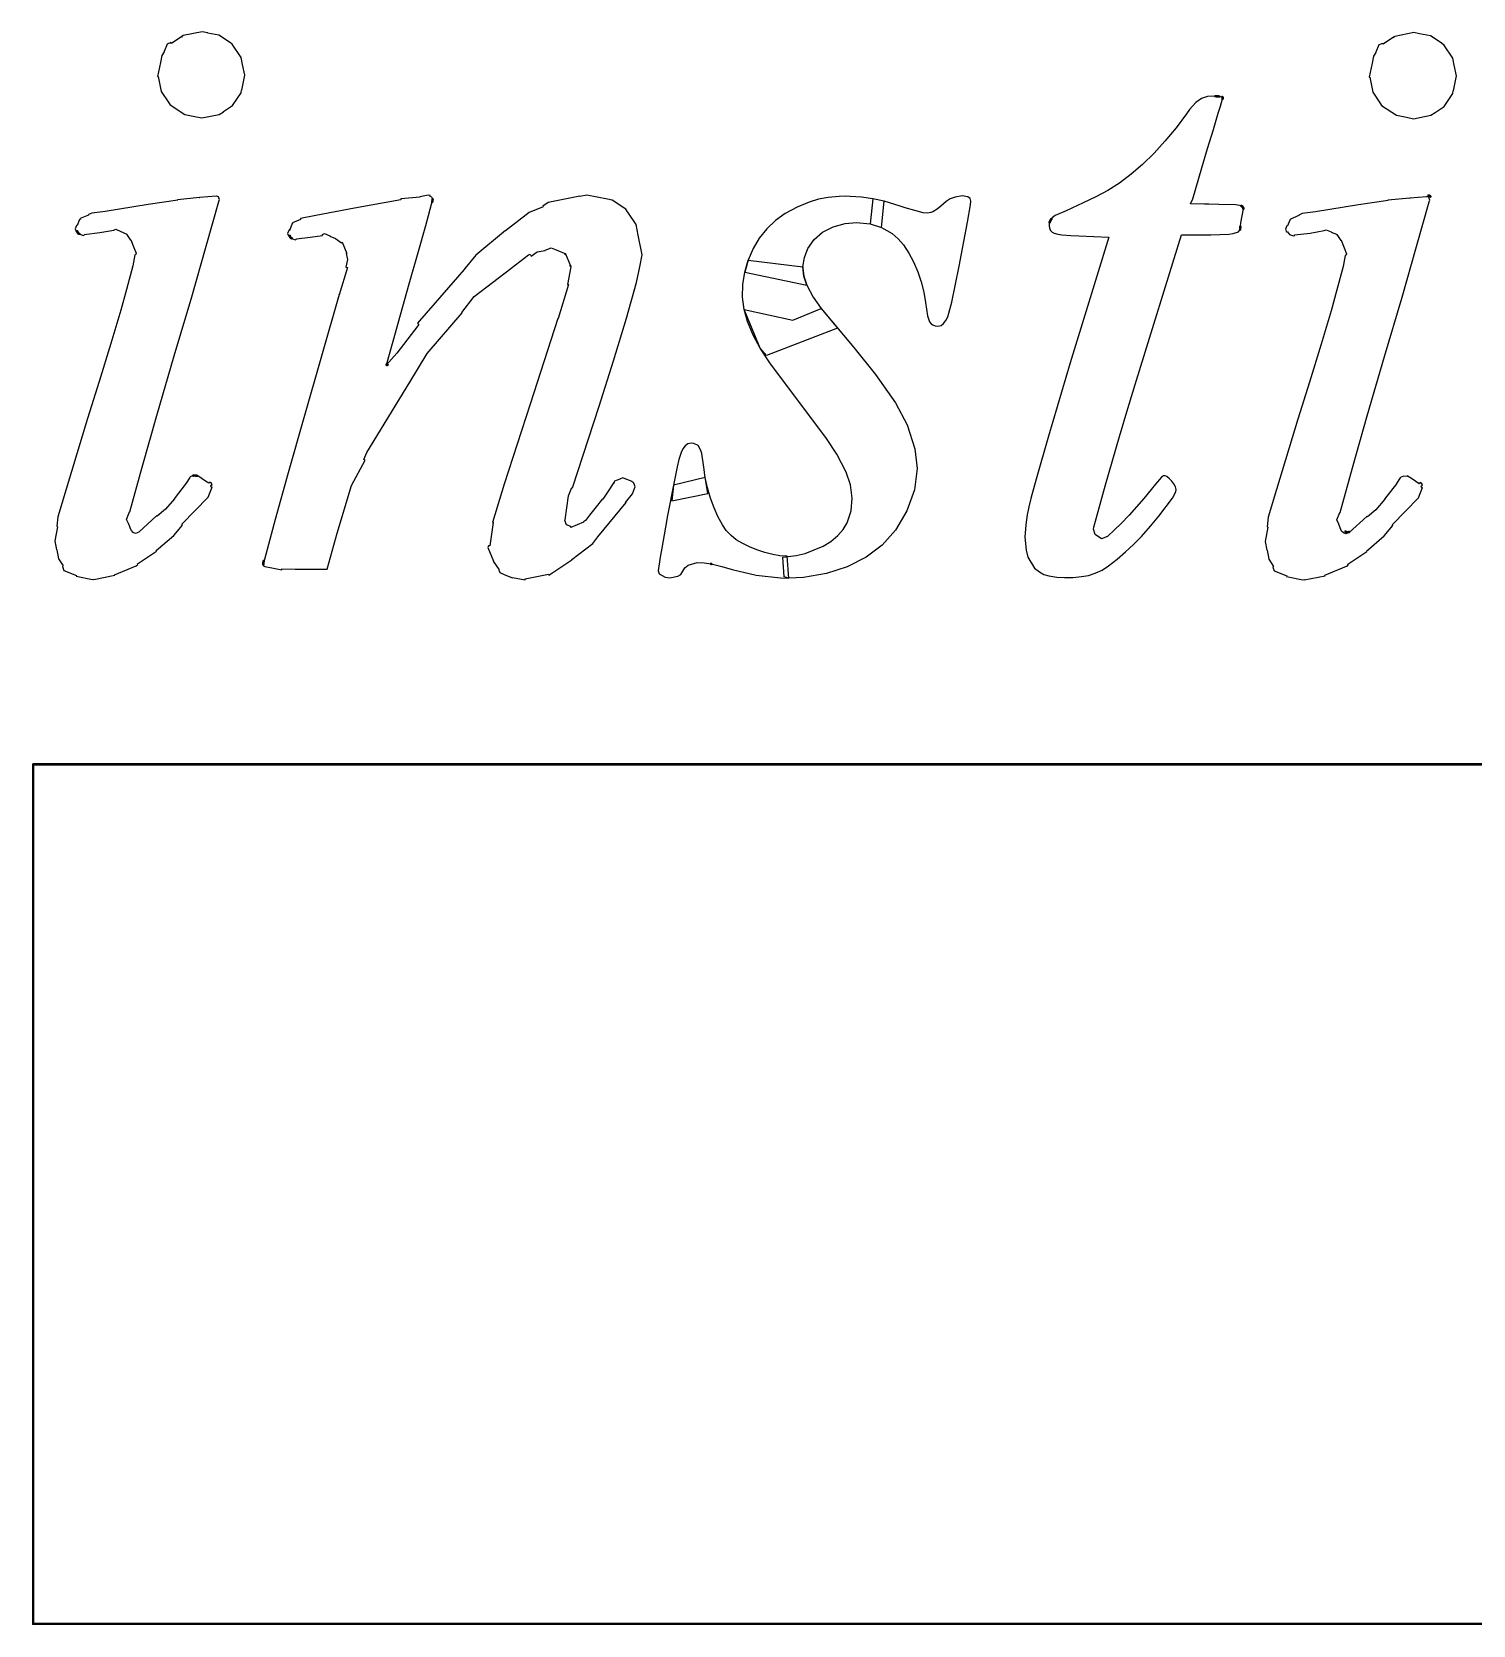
# Model space of a CAD drawing. Header units: millimetres. Extents: x -570 to 1662, y -720 to 838.
# Drawn here: x 776 to 783.13, y 788.06 to 795.95 of the extents above; entities that cross this region are included whole.
import ezdxf

# ---------------------------------------------------------------- set-up
doc = ezdxf.new("R2010")
doc.units = ezdxf.units.MM
doc.layers.add('TopOverlay', color=2, linetype='Continuous')

msp = doc.modelspace()

# ---------------------------------------------------------------- linework, layer by layer
at = {"layer": 'TopOverlay'}
for p, q in [((776.6654, 795.8876), (776.6501, 795.8507)), ((776.683, 795.8949), (776.6654, 795.8876)), ((776.686, 795.8911), (776.683, 795.8949)), ((776.7379, 795.9258), (776.686, 795.8911)), ((776.7394, 795.9225), (776.7379, 795.9258)), ((776.7438, 795.9295), (776.738, 795.9257)), ((776.738, 795.9257), (776.7394, 795.9225)), ((776.7394, 795.9225), (776.7394, 795.9225)), ((776.8377, 795.9482), (776.7438, 795.9295)), ((776.8659, 795.9426), (776.8377, 795.9482)), ((776.8659, 795.9425), (776.8659, 795.9426)), ((776.9209, 795.9315), (776.8659, 795.9425)), ((776.978, 795.8934), (776.9209, 795.9315)), ((776.9782, 795.8933), (776.978, 795.8934)), ((776.9875, 795.8871), (776.9782, 795.8933)), ((777.0318, 795.8208), (776.9875, 795.8871)), ((782.6626, 795.8841), (782.6473, 795.8471)), ((782.6802, 795.8914), (782.6626, 795.8841)), ((782.6832, 795.8875), (782.6802, 795.8914)), ((782.7351, 795.9222), (782.6832, 795.8875)), ((782.7366, 795.9189), (782.7351, 795.9222)), ((782.741, 795.926), (782.7352, 795.9221)), ((782.7352, 795.9221), (782.7366, 795.919)), ((782.7366, 795.919), (782.7366, 795.9189)), ((782.8349, 795.9446), (782.741, 795.926)), ((782.8631, 795.939), (782.8349, 795.9446)), ((782.8631, 795.9389), (782.8631, 795.939)), ((782.9181, 795.928), (782.8631, 795.9389)), ((782.9752, 795.8898), (782.9181, 795.928)), ((782.9754, 795.8897), (782.9752, 795.8898)), ((782.9847, 795.8835), (782.9754, 795.8897)), ((783.029, 795.8172), (782.9847, 795.8835)), ((776.6382, 795.8309), (776.6314, 795.7969)), ((776.651, 795.8501), (776.6382, 795.8309)), ((776.6501, 795.8507), (776.6512, 795.8499)), ((776.6512, 795.8499), (776.651, 795.8501)), ((777.0384, 795.7873), (777.0318, 795.8208)), ((782.6354, 795.8274), (782.6286, 795.7933)), ((782.6482, 795.8466), (782.6354, 795.8274)), ((782.6473, 795.8471), (782.6484, 795.8464)), ((782.6484, 795.8464), (782.6482, 795.8466)), ((783.0356, 795.7838), (783.029, 795.8172)), ((776.6314, 795.7969), (776.6175, 795.7271)), ((776.6175, 795.7271), (776.6212, 795.7271)), ((776.6212, 795.7271), (776.636, 795.6524)), ((776.6314, 795.7969), (776.6314, 795.7969)), ((776.6314, 795.7969), (776.6314, 795.7969)), ((777.034, 795.6597), (777.0489, 795.7346)), ((777.0385, 795.7871), (777.0384, 795.7873)), ((777.0489, 795.7346), (777.0385, 795.7871)), ((782.6286, 795.7933), (782.6147, 795.7235)), ((782.6147, 795.7235), (782.6184, 795.7236)), ((782.6184, 795.7236), (782.6332, 795.6489)), ((782.6286, 795.7933), (782.6286, 795.7933)), ((782.6286, 795.7933), (782.6286, 795.7933)), ((783.0312, 795.6561), (783.0461, 795.731)), ((783.0357, 795.7835), (783.0356, 795.7838)), ((783.0461, 795.731), (783.0357, 795.7835)), ((776.636, 795.6524), (776.6735, 795.5963)), ((776.9889, 795.583), (777.031, 795.6459)), ((777.031, 795.6459), (777.0337, 795.66)), ((777.0337, 795.66), (777.034, 795.6597)), ((782.6332, 795.6489), (782.6707, 795.5927)), ((783.0281, 795.6424), (783.0309, 795.6564)), ((783.0309, 795.6564), (783.0312, 795.6561)), ((776.6735, 795.5963), (776.6733, 795.5961)), ((776.6733, 795.5961), (776.6791, 795.5875)), ((776.6791, 795.5875), (776.7519, 795.5388)), ((776.9443, 795.5532), (776.9889, 795.583)), ((781.7258, 795.5643), (781.71, 795.543)), ((781.756, 795.5987), (781.7258, 795.5643)), ((781.7844, 795.6191), (781.756, 795.5987)), ((781.8146, 795.6289), (781.7844, 795.6191)), ((781.8414, 795.6302), (781.8146, 795.6289)), ((781.8722, 795.6282), (781.8414, 795.6302)), ((781.8675, 795.5452), (781.8781, 795.5809)), ((781.8896, 795.6227), (781.8722, 795.6282)), ((781.8781, 795.5809), (781.8887, 795.6165)), ((781.8887, 795.6165), (781.8896, 795.6227)), ((782.6707, 795.5927), (782.6705, 795.5925)), ((782.6705, 795.5925), (782.6763, 795.584)), ((782.6763, 795.584), (782.7491, 795.5353)), ((782.9415, 795.5496), (782.9861, 795.5794)), ((782.9861, 795.5794), (783.0281, 795.6424)), ((776.7519, 795.5388), (776.8019, 795.5289)), ((776.8019, 795.5289), (776.8019, 795.5289)), ((776.8019, 795.5289), (776.8374, 795.5218)), ((776.8374, 795.5218), (776.923, 795.5389)), ((776.923, 795.5389), (776.9442, 795.553)), ((776.9442, 795.553), (776.9443, 795.5532)), ((781.71, 795.543), (781.6584, 795.4736)), ((781.8432, 795.4645), (781.8675, 795.5452)), ((782.7491, 795.5353), (782.7991, 795.5253)), ((782.7991, 795.5253), (782.7991, 795.5253)), ((782.7991, 795.5253), (782.8346, 795.5183)), ((782.8346, 795.5183), (782.9202, 795.5353)), ((782.9202, 795.5353), (782.9414, 795.5494)), ((782.9414, 795.5494), (782.9415, 795.5496)), ((781.6035, 795.4065), (781.5504, 795.3481)), ((781.6584, 795.4736), (781.6035, 795.4065)), ((781.8144, 795.3702), (781.8432, 795.4645)), ((781.5504, 795.3481), (781.4927, 795.2918)), ((781.7856, 795.2753), (781.8144, 795.3702)), ((781.4927, 795.2918), (781.4364, 795.2435)), ((781.7409, 795.1215), (781.7856, 795.2753)), ((781.3783, 795.1998), (781.3207, 795.1627)), ((781.4364, 795.2435), (781.3783, 795.1998)), ((776.5712, 795.0938), (776.3576, 795.0595)), ((776.7181, 795.1156), (776.5712, 795.0938)), ((776.5712, 795.0938), (776.5712, 795.0938)), ((776.8254, 795.128), (776.7167, 795.1173)), ((776.7167, 795.1173), (776.7181, 795.1156)), ((776.907, 795.1347), (776.8248, 795.1282)), ((776.8248, 795.1282), (776.8265, 795.1281)), ((776.8265, 795.1281), (776.8254, 795.128)), ((776.8585, 794.8874), (776.9209, 795.1087)), ((776.909, 795.1346), (776.907, 795.1347)), ((776.9097, 795.1355), (776.9089, 795.1352)), ((776.9089, 795.1352), (776.909, 795.1346)), ((776.9185, 795.1319), (776.9097, 795.1355)), ((776.9209, 795.1261), (776.9185, 795.1319)), ((776.9211, 795.1261), (776.9209, 795.1261)), ((776.9209, 795.1087), (776.9246, 795.1177)), ((776.9246, 795.1177), (776.9211, 795.1261)), ((777.8224, 795.1164), (777.5919, 795.0751)), ((777.9171, 795.1305), (777.8219, 795.1211)), ((777.8219, 795.1211), (777.8224, 795.1164)), ((777.8224, 795.1164), (777.8224, 795.1164)), ((777.9575, 795.1395), (777.9163, 795.1313)), ((777.9163, 795.1313), (777.9171, 795.1305)), ((777.9448, 794.9899), (777.9797, 795.1198)), ((777.9662, 795.1377), (777.9575, 795.1395)), ((777.9664, 795.1334), (777.9662, 795.1377)), ((777.9757, 795.1295), (777.9664, 795.1334)), ((777.9797, 795.1198), (777.9757, 795.1295)), ((778.5504, 795.1029), (778.5242, 795.0854)), ((778.7068, 795.134), (778.5504, 795.1029)), ((778.7076, 795.1334), (778.7068, 795.134)), ((778.7428, 795.1404), (778.7076, 795.1334)), ((778.8452, 795.12), (778.7428, 795.1404)), ((778.8447, 795.1196), (778.8452, 795.12)), ((778.8683, 795.1149), (778.8447, 795.1196)), ((778.935, 795.0703), (778.8683, 795.1149)), ((779.843, 795.1059), (779.7829, 795.0808)), ((779.8893, 795.1196), (779.843, 795.1059)), ((779.9373, 795.1284), (779.8893, 795.1196)), ((779.9912, 795.1332), (779.9373, 795.1284)), ((780.0248, 795.134), (779.9912, 795.1332)), ((780.0452, 795.1337), (780.0248, 795.134)), ((780.1023, 795.1299), (780.0452, 795.1337)), ((780.1581, 795.1219), (780.1023, 795.1299)), ((780.1581, 795.1219), (780.1443, 794.9979)), ((780.2135, 795.1097), (780.1581, 795.1219)), ((780.1581, 795.1219), (780.1581, 795.1219)), ((780.2135, 795.1097), (780.1581, 795.1219)), ((780.2014, 794.9796), (780.2135, 795.1097)), ((780.2672, 795.0935), (780.2135, 795.1097)), ((780.2924, 795.0852), (780.2672, 795.0935)), ((780.5209, 795.1092), (780.4951, 795.0848)), ((780.541, 795.1212), (780.5209, 795.1092)), ((780.5646, 795.1301), (780.541, 795.1212)), ((780.6003, 795.1359), (780.5646, 795.1301)), ((780.6283, 795.1314), (780.6003, 795.1359)), ((780.6261, 795.0056), (780.6416, 795.0922)), ((780.6391, 795.1235), (780.6283, 795.1314)), ((780.6432, 795.1108), (780.6391, 795.1235)), ((780.6416, 795.0922), (780.6432, 795.1108)), ((781.1987, 795.1012), (781.1152, 795.063)), ((781.2611, 795.1309), (781.1987, 795.1012)), ((781.3207, 795.1627), (781.2611, 795.1309)), ((781.7305, 795.0967), (781.7409, 795.1215)), ((781.7991, 795.096), (781.7305, 795.0967)), ((781.8202, 795.0946), (781.7991, 795.096)), ((781.8706, 795.0935), (781.8202, 795.0946)), ((781.9537, 795.0925), (781.8706, 795.0935)), ((781.9817, 795.0866), (781.9537, 795.0925)), ((782.5618, 795.0913), (782.3482, 795.057)), ((782.7087, 795.113), (782.5618, 795.0913)), ((782.5618, 795.0913), (782.5618, 795.0913)), ((782.8159, 795.1255), (782.7073, 795.1148)), ((782.7073, 795.1148), (782.7087, 795.113)), ((782.8976, 795.1321), (782.8153, 795.1257)), ((782.8153, 795.1257), (782.8171, 795.1255)), ((782.8171, 795.1255), (782.8159, 795.1255)), ((782.8491, 794.8849), (782.9115, 795.1062)), ((782.8996, 795.132), (782.8976, 795.1321)), ((782.9003, 795.133), (782.8995, 795.1327)), ((782.8995, 795.1327), (782.8996, 795.132)), ((782.9091, 795.1294), (782.9003, 795.133)), ((782.9115, 795.1236), (782.9091, 795.1294)), ((782.9117, 795.1236), (782.9115, 795.1236)), ((782.9115, 795.1062), (782.9152, 795.1151)), ((782.9152, 795.1151), (782.9117, 795.1236)), ((776.231, 795.0194), (776.2188, 794.9898)), ((776.236, 795.0215), (776.231, 795.0194)), ((776.2761, 795.0409), (776.2343, 795.0236)), ((776.2343, 795.0236), (776.236, 795.0215)), ((776.2923, 795.0509), (776.2755, 795.044)), ((776.2755, 795.044), (776.2761, 795.0409)), ((776.3576, 795.0595), (776.2923, 795.0509)), ((777.3256, 795.0194), (777.2853, 795.0027)), ((777.4009, 795.0391), (777.3243, 795.0238)), ((777.3243, 795.0238), (777.3256, 795.0194)), ((777.5919, 795.0751), (777.4009, 795.0391)), ((777.5919, 795.0751), (777.5919, 795.0751)), ((778.457, 795.0538), (778.3396, 794.9637)), ((778.5257, 795.0822), (778.457, 795.0538)), ((778.5242, 795.0854), (778.5257, 795.0822)), ((778.9442, 795.0565), (778.935, 795.0703)), ((778.9447, 795.0562), (778.9442, 795.0565)), ((778.9862, 794.994), (778.9447, 795.0562)), ((779.6758, 795.0139), (779.6324, 794.9728)), ((779.7247, 795.049), (779.6758, 795.0139)), ((779.7829, 795.0808), (779.7247, 795.049)), ((780.3177, 795.077), (780.2924, 795.0852)), ((780.3661, 795.0631), (780.3177, 795.077)), ((780.4073, 795.0529), (780.3661, 795.0631)), ((780.4284, 795.0505), (780.4073, 795.0529)), ((780.4451, 795.0535), (780.4284, 795.0505)), ((780.4554, 795.0579), (780.4451, 795.0535)), ((780.476, 795.0697), (780.4554, 795.0579)), ((780.4951, 795.0848), (780.476, 795.0697)), ((781.0364, 795.0135), (781.0307, 794.9964)), ((781.0411, 795.0215), (781.0364, 795.0135)), ((781.0467, 795.0287), (781.0411, 795.0215)), ((781.0601, 795.0397), (781.0467, 795.0287)), ((781.1152, 795.063), (781.0601, 795.0397)), ((781.9798, 795.0031), (781.9917, 795.0727)), ((781.9887, 795.0811), (781.9817, 795.0866)), ((781.9917, 795.0727), (781.9887, 795.0811)), ((782.2216, 795.0168), (782.2094, 794.9873)), ((782.2266, 795.0189), (782.2216, 795.0168)), ((782.2667, 795.0384), (782.2249, 795.021)), ((782.2249, 795.021), (782.2266, 795.0189)), ((782.2828, 795.0484), (782.2661, 795.0415)), ((782.2661, 795.0415), (782.2667, 795.0384)), ((782.3482, 795.057), (782.2828, 795.0484)), ((776.2166, 794.9901), (776.2098, 794.9737)), ((776.2098, 794.9737), (776.2154, 794.9601)), ((776.2154, 794.9601), (776.2199, 794.9607)), ((776.2188, 794.9898), (776.2166, 794.9901)), ((776.2199, 794.9607), (776.23, 794.9481)), ((776.23, 794.9481), (776.2489, 794.9403)), ((776.2489, 794.9403), (776.2553, 794.9429)), ((776.255, 794.9457), (776.3311, 794.9542)), ((776.2553, 794.9429), (776.255, 794.9457)), ((776.3311, 794.9542), (776.4015, 794.9671)), ((776.4015, 794.9671), (776.4105, 794.9708)), ((776.4105, 794.9708), (776.4365, 794.9601)), ((776.4365, 794.9601), (776.4363, 794.9594)), ((776.4363, 794.9594), (776.4622, 794.9486)), ((776.4622, 794.9486), (776.4617, 794.9479)), ((776.4617, 794.9479), (776.4632, 794.9468)), ((776.4632, 794.9468), (776.483, 794.9173)), ((777.2689, 794.9683), (777.261, 794.9492)), ((777.261, 794.9492), (777.2657, 794.9378)), ((777.2657, 794.9378), (777.2723, 794.9382)), ((777.2731, 794.9676), (777.2689, 794.9683)), ((777.2845, 794.9991), (777.2715, 794.9679)), ((777.2715, 794.9679), (777.2731, 794.9676)), ((777.2723, 794.9382), (777.2817, 794.9259)), ((777.2874, 795.0003), (777.2845, 794.9991)), ((777.2853, 795.0027), (777.2874, 795.0003)), ((777.3735, 794.9318), (777.4336, 794.9397)), ((777.4331, 794.9453), (777.4435, 794.9496)), ((777.4336, 794.9397), (777.4331, 794.9453)), ((777.4435, 794.9496), (777.4702, 794.9385)), ((777.4702, 794.9385), (777.4701, 794.9374)), ((777.4701, 794.9374), (777.4982, 794.9258)), ((777.9075, 794.8563), (777.9448, 794.9899)), ((778.3397, 794.964), (778.1927, 794.8433)), ((778.3396, 794.9637), (778.3397, 794.964)), ((778.9966, 794.942), (778.9862, 794.994)), ((778.9967, 794.9417), (778.9966, 794.942)), ((779.0162, 794.844), (778.9967, 794.9417)), ((779.6324, 794.9728), (779.5955, 794.9263)), ((779.8669, 794.9202), (779.9089, 794.9558)), ((779.9089, 794.9558), (779.9622, 794.9832)), ((779.9622, 794.9832), (780.0201, 794.9996)), ((780.0201, 794.9996), (780.0776, 795.0047)), ((780.0776, 795.0047), (780.1443, 794.9979)), ((780.1443, 794.9979), (780.2014, 794.9796)), ((780.1443, 794.9979), (780.2014, 794.9796)), ((780.2014, 794.9796), (780.2535, 794.9495)), ((780.2535, 794.9495), (780.2836, 794.9237)), ((780.5849, 794.7885), (780.6261, 795.0056)), ((781.0307, 794.9964), (781.03, 794.9876)), ((781.03, 794.9876), (781.0318, 794.9757)), ((781.0318, 794.9757), (781.0369, 794.9648)), ((781.0369, 794.9648), (781.0447, 794.9564)), ((781.0447, 794.9564), (781.0548, 794.951)), ((781.0548, 794.951), (781.0734, 794.9461)), ((781.0734, 794.9461), (781.0925, 794.9435)), ((781.0925, 794.9435), (781.1374, 794.9406)), ((781.1374, 794.9406), (781.1778, 794.9386)), ((781.1778, 794.9386), (781.3255, 794.9323)), ((781.4628, 794.2235), (781.6854, 794.943)), ((781.6854, 794.943), (781.8305, 794.943)), ((781.8305, 794.943), (781.9196, 794.9462)), ((781.9196, 794.9462), (781.9412, 794.9494)), ((781.9412, 794.9494), (781.9677, 794.9576)), ((781.9677, 794.9576), (781.9758, 794.9699)), ((781.9758, 794.9699), (781.9798, 795.0031)), ((782.2072, 794.9875), (782.2004, 794.9712)), ((782.2004, 794.9712), (782.206, 794.9576)), ((782.206, 794.9576), (782.2105, 794.9581)), ((782.2094, 794.9873), (782.2072, 794.9875)), ((782.2105, 794.9581), (782.2206, 794.9455)), ((782.2206, 794.9455), (782.2395, 794.9377)), ((782.2395, 794.9377), (782.2459, 794.9404)), ((782.2456, 794.9431), (782.3217, 794.9517)), ((782.2459, 794.9404), (782.2456, 794.9431)), ((782.3217, 794.9517), (782.3921, 794.9646)), ((782.3921, 794.9646), (782.4011, 794.9683)), ((782.4011, 794.9683), (782.4271, 794.9575)), ((782.4271, 794.9575), (782.4269, 794.9568)), ((782.4269, 794.9568), (782.4528, 794.9461)), ((782.4528, 794.9461), (782.4523, 794.9453)), ((782.4523, 794.9453), (782.4538, 794.9443)), ((782.4538, 794.9443), (782.4736, 794.9148)), ((776.483, 794.9173), (776.4849, 794.9188)), ((776.4849, 794.9188), (776.5004, 794.8814)), ((776.5004, 794.8814), (776.5002, 794.8814)), ((776.5002, 794.8814), (776.5124, 794.852)), ((776.7868, 794.6372), (776.8585, 794.8874)), ((777.2817, 794.9259), (777.299, 794.9187)), ((777.299, 794.9187), (777.3048, 794.9212)), ((777.3046, 794.9233), (777.3734, 794.9318)), ((777.3048, 794.9212), (777.3046, 794.9233)), ((777.3734, 794.9318), (777.3735, 794.9318)), ((777.4982, 794.9258), (777.4975, 794.9246)), ((777.4975, 794.9246), (777.5284, 794.904)), ((777.5284, 794.904), (777.5313, 794.9068)), ((777.5313, 794.9068), (777.5542, 794.8516)), ((777.8633, 794.7008), (777.9075, 794.8563)), ((778.4662, 794.8383), (778.4966, 794.8587)), ((778.4966, 794.8587), (778.5365, 794.8666)), ((778.5365, 794.8666), (778.5366, 794.8674)), ((778.5366, 794.8674), (778.5664, 794.8797)), ((778.5664, 794.8797), (778.5905, 794.8698)), ((778.5905, 794.8698), (778.59, 794.8676)), ((778.59, 794.8676), (778.5904, 794.8691)), ((778.5904, 794.8691), (778.6377, 794.8495)), ((779.5659, 794.8758), (779.5414, 794.8182)), ((779.5955, 794.9263), (779.5659, 794.8758)), ((779.8189, 794.8313), (779.8357, 794.8752)), ((779.8357, 794.8752), (779.8669, 794.9202)), ((780.2836, 794.9237), (780.3089, 794.8937)), ((780.3089, 794.8937), (780.3357, 794.8527)), ((781.3255, 794.9323), (781.1351, 794.3091)), ((782.4736, 794.9148), (782.4755, 794.9162)), ((782.4755, 794.9162), (782.4909, 794.8789)), ((782.4909, 794.8789), (782.4908, 794.8789)), ((782.4908, 794.8789), (782.5029, 794.8495)), ((782.7773, 794.6346), (782.8491, 794.8849)), ((776.4947, 794.7897), (776.4643, 794.6734)), ((776.495, 794.7893), (776.4947, 794.7897)), ((776.5058, 794.8439), (776.495, 794.7893)), ((776.509, 794.8438), (776.5058, 794.8439)), ((776.5124, 794.852), (776.509, 794.8438)), ((777.5575, 794.7821), (777.5165, 794.647)), ((777.5577, 794.8216), (777.5501, 794.7831)), ((777.5501, 794.7831), (777.5575, 794.7821)), ((777.5542, 794.8516), (777.5518, 794.8512)), ((777.5518, 794.8512), (777.5577, 794.8216)), ((778.1377, 794.7762), (778.1357, 794.7719)), ((778.1927, 794.8433), (778.1377, 794.7762)), ((778.1853, 794.6385), (778.3664, 794.7775)), ((778.3664, 794.7775), (778.368, 794.7791)), ((778.368, 794.7791), (778.4529, 794.8443)), ((778.4529, 794.8443), (778.4624, 794.8482)), ((778.4624, 794.8482), (778.4662, 794.8383)), ((778.6377, 794.8495), (778.6328, 794.8446)), ((778.6328, 794.8446), (778.6374, 794.8492)), ((778.6374, 794.8492), (778.6621, 794.7894)), ((778.6637, 794.7855), (778.6461, 794.6973)), ((778.656, 794.7893), (778.6628, 794.7896)), ((778.6621, 794.7894), (778.656, 794.7893)), ((778.6628, 794.7896), (778.6637, 794.7855)), ((778.9885, 794.7067), (779.004, 794.7843)), ((779.004, 794.7843), (779.0043, 794.7843)), ((779.0043, 794.7843), (779.0162, 794.844)), ((779.5414, 794.8182), (779.5237, 794.7579)), ((779.5237, 794.7579), (779.5414, 794.8182)), ((779.5414, 794.8182), (779.8121, 794.7847)), ((779.8121, 794.7847), (779.812, 794.7785)), ((779.812, 794.7785), (779.8161, 794.7386)), ((779.8121, 794.7847), (779.8189, 794.8313)), ((779.8161, 794.7386), (779.8121, 794.7847)), ((780.3357, 794.8527), (780.3587, 794.8101)), ((780.3587, 794.8101), (780.38, 794.761)), ((780.5487, 794.6103), (780.5849, 794.7885)), ((782.4852, 794.7872), (782.4549, 794.6709)), ((782.4856, 794.7868), (782.4852, 794.7872)), ((782.4964, 794.8413), (782.4856, 794.7868)), ((782.4996, 794.8413), (782.4964, 794.8413)), ((782.5029, 794.8495), (782.4996, 794.8413)), ((777.8194, 794.5465), (777.8633, 794.7008)), ((778.1357, 794.7719), (777.9134, 794.5184)), ((778.6509, 794.6973), (778.6, 794.5295)), ((778.6461, 794.6973), (778.6509, 794.6973)), ((778.9379, 794.5303), (778.9885, 794.7067)), ((779.5132, 794.6351), (779.5141, 794.6971)), ((779.5141, 794.6971), (779.5237, 794.7579)), ((779.5237, 794.7579), (779.5237, 794.7579)), ((779.5237, 794.7579), (779.8305, 794.6947)), ((779.8305, 794.6947), (779.8161, 794.7386)), ((779.8161, 794.7386), (779.8305, 794.6947)), ((780.38, 794.761), (780.3971, 794.711)), ((780.3971, 794.711), (780.4102, 794.6597)), ((776.4643, 794.6734), (776.435, 794.5704)), ((776.7005, 794.3443), (776.7868, 794.6372)), ((777.5163, 794.6473), (777.3419, 794.0366)), ((777.5165, 794.647), (777.5163, 794.6473)), ((778.124, 794.5586), (778.1853, 794.6385)), ((779.5209, 794.5742), (779.5132, 794.6351)), ((779.8305, 794.6947), (779.8627, 794.6349)), ((779.8627, 794.6349), (779.9021, 794.5789)), ((780.4102, 794.6597), (780.4188, 794.6081)), ((782.4549, 794.6709), (782.4256, 794.5679)), ((782.6911, 794.3417), (782.7773, 794.6346)), ((776.435, 794.5704), (776.3856, 794.405)), ((777.7833, 794.4166), (777.8194, 794.5465)), ((777.9527, 794.3558), (778.1246, 794.557)), ((778.1246, 794.557), (778.124, 794.5586)), ((779.6006, 794.3826), (779.5209, 794.5742)), ((779.5209, 794.5742), (779.7619, 794.5213)), ((779.5374, 794.5138), (779.5209, 794.5742)), ((779.7619, 794.5213), (779.9021, 794.5789)), ((779.9021, 794.5789), (780.0632, 794.3853)), ((779.9021, 794.5789), (779.983, 794.4816)), ((780.4188, 794.6081), (780.4232, 794.576)), ((780.4232, 794.576), (780.4285, 794.5431)), ((780.4285, 794.5431), (780.4325, 794.5272)), ((780.5284, 794.538), (780.5397, 794.5736)), ((780.5397, 794.5736), (780.5487, 794.6103)), ((782.4256, 794.5679), (782.3762, 794.4025)), ((777.9112, 794.5), (777.852, 794.4227)), ((777.9134, 794.5184), (777.9049, 794.5056)), ((777.9049, 794.5056), (777.9112, 794.5)), ((778.5995, 794.5289), (778.4615, 794.105)), ((778.6, 794.5295), (778.5995, 794.5289)), ((778.8748, 794.3202), (778.9379, 794.5303)), ((779.5653, 794.4464), (779.5374, 794.5138)), ((779.983, 794.4816), (779.6316, 794.3467)), ((780.4325, 794.5272), (780.439, 794.5122)), ((780.439, 794.5122), (780.4457, 794.5034)), ((780.4457, 794.5034), (780.4549, 794.4972)), ((780.4549, 794.4972), (780.4671, 794.4932)), ((780.4671, 794.4932), (780.48, 794.4918)), ((780.48, 794.4918), (780.4952, 794.495)), ((780.4952, 794.495), (780.5079, 794.504)), ((780.5079, 794.504), (780.5199, 794.52)), ((780.5199, 794.52), (780.5284, 794.538)), ((776.3856, 794.405), (776.3282, 794.2167)), ((777.7513, 794.3003), (777.7833, 794.4166)), ((777.852, 794.4227), (777.8013, 794.3576)), ((779.6006, 794.3826), (779.5653, 794.4464)), ((779.6519, 794.3042), (779.6006, 794.3826)), ((779.6006, 794.3826), (779.6006, 794.3826)), ((779.6316, 794.3467), (779.6006, 794.3826)), ((780.0632, 794.3853), (780.1715, 794.2515)), ((782.3762, 794.4025), (782.3188, 794.2141)), ((776.6139, 794.0494), (776.7005, 794.3443)), ((777.8013, 794.3576), (777.7513, 794.3003)), ((777.8658, 794.214), (777.9527, 794.3558)), ((778.8025, 794.0952), (778.8748, 794.3202)), ((779.9259, 793.9406), (779.6519, 794.3042)), ((781.1351, 794.3091), (781.0271, 793.946)), ((782.6045, 794.0468), (782.6911, 794.3417)), ((780.1715, 794.2515), (780.2694, 794.1118)), ((781.4205, 794.0844), (781.4628, 794.2235)), ((776.3282, 794.2167), (776.2714, 794.0336)), ((777.6527, 793.8664), (777.8655, 794.2137)), ((777.8655, 794.2137), (777.8679, 794.2141)), ((777.8679, 794.2141), (777.8658, 794.214)), ((782.3188, 794.2141), (782.262, 794.0311)), ((778.4615, 794.105), (778.3331, 793.7086)), ((778.672, 793.6915), (778.8025, 794.0952)), ((780.2694, 794.1118), (780.3273, 794.0029)), ((781.3783, 793.9453), (781.4205, 794.0844)), ((776.2714, 794.0336), (776.1654, 793.6846)), ((776.5409, 793.7929), (776.6139, 794.0494)), ((777.3419, 794.0366), (777.2647, 793.7657)), ((780.3273, 794.0029), (780.3657, 793.8843)), ((782.262, 794.0311), (782.156, 793.6821)), ((782.5315, 793.7903), (782.6045, 794.0468)), ((779.2427, 793.9084), (779.2296, 793.8995)), ((779.2582, 793.9116), (779.2427, 793.9084)), ((779.2715, 793.9102), (779.2582, 793.9116)), ((779.2936, 793.9), (779.2715, 793.9102)), ((779.9803, 793.8569), (779.9259, 793.9406)), ((781.0271, 793.946), (780.9668, 793.7343)), ((781.3092, 793.7058), (781.3783, 793.9453)), ((777.6378, 793.8305), (777.6527, 793.8664)), ((777.6448, 793.8273), (777.6378, 793.8305)), ((779.198, 793.8311), (779.1892, 793.7947)), ((779.209, 793.8662), (779.198, 793.8311)), ((779.2175, 793.884), (779.209, 793.8662)), ((779.2296, 793.8995), (779.2175, 793.884)), ((779.3069, 793.876), (779.2936, 793.9)), ((779.3109, 793.8602), (779.3069, 793.876)), ((779.3209, 793.7926), (779.3109, 793.8602)), ((780.0261, 793.768), (779.9803, 793.8569)), ((780.3657, 793.8843), (780.3766, 793.787)), ((776.4795, 793.5713), (776.5409, 793.7929)), ((776.7942, 793.7514), (776.779, 793.7451)), ((776.8112, 793.75), (776.7942, 793.7514)), ((776.8125, 793.753), (776.8112, 793.75)), ((776.8377, 793.7361), (776.8125, 793.753)), ((777.2647, 793.7657), (777.1998, 793.5339)), ((777.578, 793.7024), (777.6448, 793.8273)), ((779.1892, 793.7947), (779.1712, 793.7039)), ((779.3281, 793.7418), (779.3209, 793.7926)), ((780.0475, 793.7051), (780.0261, 793.768)), ((780.3766, 793.787), (780.3634, 793.6802)), ((781.596, 793.7495), (781.586, 793.744)), ((781.6046, 793.7505), (781.596, 793.7495)), ((781.6126, 793.7471), (781.6046, 793.7505)), ((782.4701, 793.5687), (782.5315, 793.7903)), ((782.8031, 793.7504), (782.8018, 793.7474)), ((782.8282, 793.7336), (782.8031, 793.7504)), ((776.1654, 793.6846), (776.124, 793.548)), ((776.7596, 793.7139), (776.7004, 793.6367)), ((776.7775, 793.7428), (776.7585, 793.7143)), ((776.7585, 793.7143), (776.7596, 793.7139)), ((776.7779, 793.7425), (776.7775, 793.7428)), ((776.779, 793.7451), (776.7779, 793.7425)), ((776.855, 793.7246), (776.8377, 793.7362)), ((776.8377, 793.7362), (776.8377, 793.7361)), ((776.855, 793.7245), (776.855, 793.7246)), ((776.871, 793.7138), (776.855, 793.7245)), ((776.8677, 793.6446), (776.8886, 793.6948)), ((776.876, 793.7194), (776.871, 793.7138)), ((776.8834, 793.7164), (776.876, 793.7194)), ((776.8807, 793.7019), (776.887, 793.7077)), ((776.8836, 793.6948), (776.8807, 793.7019)), ((776.887, 793.7077), (776.8834, 793.7164)), ((776.8886, 793.6948), (776.8836, 793.6948)), ((777.5065, 793.4667), (777.578, 793.7024)), ((778.3331, 793.7086), (778.2754, 793.5184)), ((778.6515, 793.6517), (778.6683, 793.6924)), ((778.6683, 793.6924), (778.672, 793.6915)), ((778.8759, 793.7167), (778.8439, 793.6688)), ((778.8788, 793.7149), (778.8759, 793.7167)), ((778.8788, 793.7234), (778.8762, 793.7171)), ((778.8762, 793.7171), (778.8788, 793.7149)), ((778.905, 793.7343), (778.8788, 793.7234)), ((778.9197, 793.7403), (778.905, 793.7342)), ((778.905, 793.7342), (778.905, 793.7343)), ((778.9315, 793.7354), (778.9197, 793.7403)), ((778.9316, 793.7359), (778.9315, 793.7354)), ((778.9668, 793.7214), (778.9316, 793.7359)), ((778.9659, 793.72), (778.9668, 793.7214)), ((778.9728, 793.7171), (778.9659, 793.72)), ((778.9679, 793.6614), (778.9789, 793.6879)), ((778.9776, 793.7055), (778.9728, 793.7171)), ((778.9818, 793.6956), (778.9776, 793.7055)), ((778.9776, 793.7055), (778.9776, 793.7055)), ((778.9787, 793.6881), (778.9818, 793.6956)), ((778.9789, 793.6879), (778.9787, 793.6881)), ((779.1712, 793.7039), (779.1423, 793.5546)), ((779.1712, 793.7039), (779.1626, 793.6261)), ((779.3281, 793.7418), (779.1712, 793.7039)), ((779.339, 793.6904), (779.3281, 793.7418)), ((779.3281, 793.7418), (779.3281, 793.7418)), ((779.3403, 793.6634), (779.3281, 793.7418)), ((779.3538, 793.64), (779.339, 793.6904)), ((780.0563, 793.639), (780.0475, 793.7051)), ((780.3634, 793.6802), (780.3265, 793.5768)), ((780.9668, 793.7343), (780.9398, 793.6376)), ((781.2513, 793.4969), (781.3092, 793.7058)), ((781.535, 793.683), (781.4986, 793.6376)), ((781.5564, 793.7096), (781.535, 793.683)), ((781.586, 793.744), (781.5564, 793.7096)), ((781.6256, 793.7359), (781.6126, 793.7471)), ((781.6375, 793.7237), (781.6256, 793.7359)), ((781.648, 793.7102), (781.6375, 793.7237)), ((781.6408, 793.6391), (781.6578, 793.6713)), ((781.6564, 793.6953), (781.648, 793.7102)), ((781.6594, 793.6834), (781.6564, 793.6953)), ((781.6578, 793.6713), (781.6594, 793.6834)), ((782.156, 793.6821), (782.1146, 793.5454)), ((782.7502, 793.7114), (782.6909, 793.6342)), ((782.7681, 793.7403), (782.749, 793.7118)), ((782.749, 793.7118), (782.7502, 793.7114)), ((782.7685, 793.74), (782.7681, 793.7403)), ((782.7696, 793.7426), (782.7685, 793.74)), ((782.7848, 793.7489), (782.7696, 793.7426)), ((782.8018, 793.7474), (782.7848, 793.7489)), ((782.8283, 793.7336), (782.8282, 793.7336)), ((782.8456, 793.722), (782.8283, 793.7336)), ((782.8615, 793.7113), (782.8456, 793.722)), ((782.8456, 793.722), (782.8456, 793.722)), ((782.8583, 793.6421), (782.8791, 793.6923)), ((782.8666, 793.7169), (782.8615, 793.7113)), ((782.874, 793.7139), (782.8666, 793.7169)), ((782.8713, 793.6994), (782.8776, 793.7051)), ((782.8742, 793.6923), (782.8713, 793.6994)), ((782.8776, 793.7051), (782.874, 793.7139)), ((782.8791, 793.6923), (782.8742, 793.6923)), ((776.7007, 793.6372), (776.6576, 793.5846)), ((776.7004, 793.6367), (776.7007, 793.6372)), ((776.737, 793.511), (776.8677, 793.6446)), ((778.6357, 793.5317), (778.6515, 793.6517)), ((778.7879, 793.5974), (778.7557, 793.5561)), ((778.8201, 793.6363), (778.7879, 793.5974)), ((778.7969, 793.4479), (778.9362, 793.6176)), ((778.8214, 793.6351), (778.8201, 793.6363)), ((778.8441, 793.669), (778.8214, 793.6351)), ((778.8439, 793.6688), (778.8441, 793.669)), ((778.9344, 793.6182), (778.9678, 793.6618)), ((778.9362, 793.6176), (778.9344, 793.6182)), ((778.9678, 793.6618), (778.9679, 793.6614)), ((779.1626, 793.6261), (779.3403, 793.6634)), ((779.3717, 793.5911), (779.3538, 793.64)), ((780.051, 793.5771), (780.0563, 793.639)), ((780.9297, 793.5968), (780.9215, 793.5566)), ((780.9398, 793.6376), (780.9297, 793.5968)), ((781.4986, 793.6376), (781.4259, 793.5549)), ((781.5738, 793.5508), (781.6408, 793.6391)), ((782.6913, 793.6346), (782.6481, 793.5821)), ((782.6909, 793.6342), (782.6913, 793.6346)), ((782.7276, 793.5084), (782.8583, 793.6421)), ((776.124, 793.548), (776.1193, 793.5004)), ((776.463, 793.5344), (776.4784, 793.5716)), ((776.4644, 793.5343), (776.463, 793.5344)), ((776.473, 793.5136), (776.4644, 793.5343)), ((776.4811, 793.4949), (776.473, 793.5136)), ((776.4784, 793.5716), (776.4795, 793.5713)), ((776.6121, 793.5516), (776.5248, 793.4716)), ((776.6159, 793.5504), (776.6121, 793.5516)), ((776.6576, 793.5846), (776.6159, 793.5504)), ((777.1998, 793.5339), (777.1398, 793.3114)), ((778.2778, 793.5189), (778.2625, 793.4034)), ((778.2754, 793.5184), (778.281, 793.5185)), ((778.281, 793.5185), (778.2778, 793.5189)), ((778.6333, 793.5285), (778.635, 793.5324)), ((778.6419, 793.508), (778.6333, 793.5285)), ((778.635, 793.5324), (778.6357, 793.5317)), ((778.7255, 793.5212), (778.6628, 793.4952)), ((778.7357, 793.5299), (778.7249, 793.5217)), ((778.7249, 793.5217), (778.7255, 793.5212)), ((778.7557, 793.5561), (778.7357, 793.5299)), ((779.1423, 793.5546), (779.1313, 793.4962)), ((779.3913, 793.5486), (779.3717, 793.5911)), ((779.4133, 793.508), (779.3913, 793.5486)), ((780.011, 793.4841), (780.0313, 793.518)), ((780.0313, 793.518), (780.051, 793.5771)), ((780.3265, 793.5768), (780.2701, 793.4818)), ((780.9215, 793.5566), (780.9145, 793.5079)), ((781.3868, 793.5146), (781.3541, 793.4827)), ((781.4259, 793.5549), (781.3868, 793.5146)), ((781.5329, 793.5005), (781.5738, 793.5508)), ((782.1146, 793.5454), (782.1099, 793.4979)), ((782.4536, 793.5318), (782.469, 793.5691)), ((782.455, 793.5318), (782.4536, 793.5318)), ((782.4636, 793.5111), (782.455, 793.5318)), ((782.469, 793.5691), (782.4701, 793.5687)), ((782.6027, 793.549), (782.5154, 793.4691)), ((782.6065, 793.5479), (782.6027, 793.549)), ((782.6481, 793.5821), (782.6065, 793.5479)), ((776.1222, 793.4978), (776.1084, 793.4282)), ((776.1193, 793.5004), (776.1222, 793.4978)), ((776.4877, 793.4788), (776.481, 793.4949)), ((776.481, 793.4949), (776.4811, 793.4949)), ((776.4971, 793.4704), (776.4877, 793.4788)), ((776.4969, 793.4701), (776.4971, 793.4704)), ((776.5091, 793.4651), (776.4969, 793.4701)), ((776.5248, 793.4716), (776.5091, 793.4651)), ((776.6099, 793.3806), (776.6977, 793.4556)), ((776.6977, 793.4556), (776.7412, 793.5065)), ((776.7412, 793.5065), (776.737, 793.511)), ((777.457, 793.2884), (777.5065, 793.4667)), ((778.6624, 793.4995), (778.6419, 793.508)), ((778.6628, 793.4997), (778.6624, 793.4995)), ((778.6628, 793.4952), (778.6628, 793.4997)), ((778.7716, 793.4149), (778.7969, 793.4479)), ((778.7969, 793.4479), (778.7969, 793.4479)), ((779.1313, 793.4962), (779.1129, 793.3921)), ((779.4325, 793.4795), (779.4133, 793.508)), ((779.456, 793.4545), (779.4325, 793.4795)), ((779.4821, 793.4336), (779.456, 793.4545)), ((779.9495, 793.4255), (779.985, 793.4547)), ((779.985, 793.4547), (780.011, 793.4841)), ((780.2701, 793.4818), (780.2041, 793.4078)), ((780.9145, 793.5079), (780.9106, 793.4467)), ((780.9106, 793.4467), (780.9175, 793.3818)), ((781.2502, 793.4868), (781.2513, 793.4969)), ((781.2584, 793.4598), (781.2502, 793.4868)), ((781.2898, 793.4389), (781.2584, 793.4598)), ((781.3192, 793.4503), (781.2898, 793.4389)), ((781.3541, 793.4827), (781.3192, 793.4503)), ((781.4488, 793.4103), (781.4879, 793.4493)), ((781.4879, 793.4493), (781.5329, 793.5005)), ((782.1128, 793.4953), (782.0989, 793.4256)), ((782.1099, 793.4979), (782.1128, 793.4953)), ((782.4717, 793.4924), (782.4636, 793.5111)), ((782.4716, 793.4923), (782.4717, 793.4924)), ((782.4783, 793.4763), (782.4716, 793.4923)), ((782.4877, 793.4679), (782.4783, 793.4763)), ((782.4875, 793.4676), (782.4877, 793.4679)), ((782.4997, 793.4626), (782.4875, 793.4676)), ((782.5154, 793.4691), (782.4997, 793.4626)), ((782.6005, 793.378), (782.6883, 793.453)), ((782.6883, 793.453), (782.7318, 793.5039)), ((782.7318, 793.5039), (782.7276, 793.5084)), ((776.1084, 793.4282), (776.1171, 793.3844)), ((776.1171, 793.3844), (776.1183, 793.3844)), ((776.1183, 793.3844), (776.1272, 793.34)), ((776.5182, 793.315), (776.6118, 793.3775)), ((776.6118, 793.3775), (776.6099, 793.3806)), ((778.2561, 793.404), (778.2524, 793.3951)), ((778.2524, 793.3951), (778.2799, 793.3286)), ((778.2625, 793.4034), (778.2561, 793.404)), ((778.6683, 793.3356), (778.7716, 793.4149)), ((779.1129, 793.3921), (779.1055, 793.3481)), ((779.5104, 793.4162), (779.4821, 793.4336)), ((779.5468, 793.3984), (779.5104, 793.4162)), ((779.584, 793.3832), (779.5468, 793.3984)), ((779.6231, 793.3705), (779.584, 793.3832)), ((779.6628, 793.3604), (779.6231, 793.3705)), ((779.6978, 793.3548), (779.6628, 793.3604)), ((779.7123, 793.3477), (779.7786, 793.356)), ((779.7786, 793.356), (779.8233, 793.3652)), ((779.8233, 793.3652), (779.9115, 793.4013)), ((779.9115, 793.4013), (779.9495, 793.4255)), ((780.2041, 793.4078), (780.1248, 793.3476)), ((780.9175, 793.3818), (780.9251, 793.348)), ((781.3669, 793.3376), (781.4079, 793.3732)), ((781.4079, 793.3732), (781.4488, 793.4103)), ((782.0989, 793.4256), (782.1076, 793.3819)), ((782.1076, 793.3819), (782.1089, 793.3819)), ((782.1089, 793.3819), (782.1178, 793.3375)), ((782.5088, 793.3124), (782.6024, 793.3749)), ((782.6024, 793.3749), (782.6005, 793.378)), ((776.1272, 793.34), (776.1511, 793.3042)), ((776.1511, 793.3042), (776.1467, 793.3008)), ((776.1467, 793.3008), (776.1543, 793.2824)), ((776.1543, 793.2824), (776.2155, 793.257)), ((776.4048, 793.2609), (776.511, 793.3049)), ((776.511, 793.3049), (776.5192, 793.3112)), ((776.5192, 793.3112), (776.5182, 793.315)), ((777.1398, 793.3114), (777.143, 793.3036)), ((777.143, 793.3036), (777.1482, 793.3014)), ((777.1482, 793.3014), (777.1481, 793.3011)), ((777.1481, 793.3011), (777.1827, 793.2942)), ((777.1827, 793.2942), (777.1825, 793.294)), ((777.1825, 793.294), (777.2319, 793.2842)), ((777.2319, 793.2842), (777.2328, 793.2899)), ((777.2328, 793.2899), (777.2988, 793.2884)), ((777.2988, 793.2884), (777.457, 793.2884)), ((778.2799, 793.3286), (778.279, 793.3281)), ((778.279, 793.3281), (778.3079, 793.2848)), ((778.3079, 793.2848), (778.3059, 793.2835)), ((778.3059, 793.2835), (778.3108, 793.2715)), ((778.5537, 793.2582), (778.6686, 793.3349)), ((778.6686, 793.3349), (778.6683, 793.3356)), ((779.1055, 793.3481), (779.0961, 793.28)), ((779.0961, 793.28), (779.1001, 793.2657)), ((779.2076, 793.2625), (779.2275, 793.2946)), ((779.2275, 793.2946), (779.2434, 793.3077)), ((779.2434, 793.3077), (779.2882, 793.3205)), ((779.2882, 793.3205), (779.3232, 793.3196)), ((779.3232, 793.3196), (779.3581, 793.3141)), ((779.3581, 793.3141), (779.4102, 793.3014)), ((779.4102, 793.3014), (779.4617, 793.2868)), ((779.4617, 793.2868), (779.5799, 793.2586)), ((779.7333, 793.3529), (779.6978, 793.3548)), ((779.7184, 793.2508), (779.7123, 793.3477)), ((779.7422, 793.2439), (779.7333, 793.3529)), ((780.0305, 793.2992), (779.9291, 793.266)), ((780.1248, 793.3476), (780.0305, 793.2992)), ((780.9251, 793.348), (780.9579, 793.2935)), ((780.9579, 793.2935), (780.9825, 793.2747)), ((781.258, 793.2678), (781.2924, 793.2837)), ((781.2924, 793.2837), (781.3242, 793.3042)), ((781.3242, 793.3042), (781.3669, 793.3376)), ((782.1178, 793.3375), (782.1417, 793.3017)), ((782.1417, 793.3017), (782.1373, 793.2982)), ((782.1373, 793.2982), (782.1449, 793.2799)), ((782.1449, 793.2799), (782.2061, 793.2545)), ((782.3954, 793.2584), (782.5016, 793.3024)), ((782.5016, 793.3024), (782.5098, 793.3087)), ((782.5098, 793.3087), (782.5088, 793.3124)), ((776.2155, 793.257), (776.2143, 793.2538)), ((776.2143, 793.2538), (776.2956, 793.2376)), ((776.2956, 793.2376), (776.3019, 793.2388)), ((776.3019, 793.2388), (776.302, 793.2373)), ((776.302, 793.2373), (776.4061, 793.258)), ((776.4061, 793.258), (776.4048, 793.2609)), ((778.3108, 793.2715), (778.3364, 793.2609)), ((778.3364, 793.2609), (778.3364, 793.2608)), ((778.3364, 793.2608), (778.3742, 793.2452)), ((778.3742, 793.2452), (778.3748, 793.2475)), ((778.3748, 793.2475), (778.4364, 793.2352)), ((778.4364, 793.2352), (778.4363, 793.2402)), ((778.4363, 793.2402), (778.4373, 793.24)), ((778.4373, 793.24), (778.5519, 793.2628)), ((778.5519, 793.2628), (778.5537, 793.2582)), ((779.1001, 793.2657), (779.1001, 793.2657)), ((779.1001, 793.2657), (779.1299, 793.2482)), ((779.1299, 793.2482), (779.1529, 793.2453)), ((779.1529, 793.2453), (779.1933, 793.253)), ((779.1933, 793.253), (779.2076, 793.2625)), ((779.5799, 793.2586), (779.701, 793.2449)), ((779.701, 793.2449), (779.7422, 793.2439)), ((779.7184, 793.2508), (779.7184, 793.2508)), ((779.7422, 793.2439), (779.7184, 793.2508)), ((779.8153, 793.2472), (779.7422, 793.2439)), ((779.9291, 793.266), (779.8153, 793.2472)), ((780.9825, 793.2747), (781.0045, 793.2619)), ((781.0045, 793.2619), (781.029, 793.2546)), ((781.029, 793.2546), (781.0681, 793.2494)), ((781.0681, 793.2494), (781.1067, 793.2471)), ((781.1067, 793.2471), (781.1486, 793.2476)), ((781.1486, 793.2476), (781.19, 793.2511)), ((781.19, 793.2511), (781.2245, 793.2574)), ((781.2245, 793.2574), (781.258, 793.2678)), ((781.258, 793.2678), (781.258, 793.2678)), ((782.2061, 793.2545), (782.2049, 793.2513)), ((782.2049, 793.2513), (782.2862, 793.2351)), ((782.2862, 793.2351), (782.2924, 793.2363)), ((782.2924, 793.2363), (782.2926, 793.2348)), ((782.2926, 793.2348), (782.3967, 793.2555)), ((782.3967, 793.2555), (782.3954, 793.2584))]:
    msp.add_line(p, q, dxfattribs=at)
at = {"layer": 'TopOverlay', "const_width": 0.0127}
for points in [[(781.8529, 795.6298, -0.020947), (781.872, 795.6282)], [(781.8896, 795.6227, -0.072119), (781.8887, 795.6165)], [(777.9787, 795.1199, -0.065982), (777.977, 795.1071)], [(781.9816, 795.0866, -0.284857), (781.9917, 795.0727)], [(782.908, 795.138, -0.325402), (782.9171, 795.1327)], [(781.0329, 795.0049, -0.067735), (781.0411, 795.0215)], [(776.2301, 794.9483, -0.293842), (776.2199, 794.9607)], [(777.2817, 794.926, -0.292894), (777.2723, 794.9382)], [(781.9758, 794.9698, -0.030553), (781.9768, 794.9834)], [(776.7943, 793.7512, -0.170933), (776.8112, 793.75)], [(782.5152, 793.4723, -0.22949), (782.4972, 793.4742)], [(777.1406, 793.3114, -0.067735), (777.1431, 793.3292)]]:
    msp.add_lwpolyline(points, format="xyb", dxfattribs=at)
at = {"layer": 'TopOverlay', "const_width": 0.00635}
for points in [[(781.8497, 795.6298, 1), (781.8561, 795.6298, 1)], [(781.8688, 795.6282, 1), (781.8752, 795.6282, 1)], [(781.8838, 795.6258, 1), (781.8902, 795.6258, 1)], [(781.8855, 795.6165, 1), (781.8919, 795.6165, 1)], [(781.8864, 795.6227, 1), (781.8927, 795.6227, 1)], [(781.8864, 795.6227, 1), (781.8927, 795.6227, 1)], [(777.9738, 795.1071, 1), (777.9802, 795.1071, 1)], [(777.9755, 795.1199, 1), (777.9819, 795.1199, 1)], [(781.9785, 795.0866, 1), (781.9848, 795.0866, 1)], [(782.9048, 795.138, 1), (782.9111, 795.138, 1)], [(782.9139, 795.1327, 1), (782.9203, 795.1327, 1)], [(781.0379, 795.0215, 1), (781.0443, 795.0215, 1)], [(781.9886, 795.0727, 1), (781.9949, 795.0727, 1)], [(776.2167, 794.9607, 1), (776.2231, 794.9607, 1)], [(776.2269, 794.9483, 1), (776.2333, 794.9483, 1)], [(777.2691, 794.9382, 1), (777.2755, 794.9382, 1)], [(781.0297, 795.0049, 1), (781.036, 795.0049, 1)], [(781.9726, 794.9698, 1), (781.979, 794.9698, 1)], [(781.9736, 794.9834, 1), (781.98, 794.9834, 1)], [(777.2785, 794.926, 1), (777.2849, 794.926, 1)], [(777.7482, 794.3003, 1), (777.7545, 794.3003, 1)], [(777.7496, 794.2984, 1), (777.756, 794.2984, 1)], [(777.7496, 794.2984, 1), (777.756, 794.2984, 1)], [(777.7528, 794.2999, 1), (777.7591, 794.2999, 1)], [(776.7911, 793.7512, 1), (776.7974, 793.7512, 1)], [(776.808, 793.75, 1), (776.8144, 793.75, 1)], [(782.494, 793.4742, 1), (782.5004, 793.4742, 1)], [(782.512, 793.4723, 1), (782.5184, 793.4723, 1)], [(777.1375, 793.3114, 1), (777.1438, 793.3114, 1)], [(777.1399, 793.3292, 1), (777.1462, 793.3292, 1)], [(779.3539, 793.3144, 1), (779.3603, 793.3144, 1)], [(779.3539, 793.3144, 1), (779.3603, 793.3144, 1)], [(779.3542, 793.3144, 1), (779.3605, 793.3144, 1)], [(779.3542, 793.3144, 1), (779.3605, 793.3144, 1)], [(779.3542, 793.3144, 1), (779.3605, 793.3144, 1)], [(779.3549, 793.3141, 1), (779.3613, 793.3141, 1)], [(775.9986, 792.3215, 1), (776.0049, 792.3215, 1)], [(775.9986, 792.3215, 1), (776.0049, 792.3215, 1)], [(775.9986, 790.1941, 1), (776.0049, 790.1941, 1)], [(775.9986, 790.1941, 1), (776.0049, 790.1941, 1)], [(775.9986, 788.0667, 1), (776.0049, 788.0667, 1)], [(775.9986, 788.0667, 1), (776.0049, 788.0667, 1)]]:
    msp.add_lwpolyline(points, format="xyb", close=True, dxfattribs=at)
at = {"layer": 'TopOverlay', "const_width": 0.0127}
for points in [[(781.887, 795.6258), (781.8896, 795.6227)], [(777.7513, 794.3003), (777.7528, 794.2984)], [(777.7528, 794.2984), (777.7559, 794.2999)], [(779.3571, 793.3144), (779.3573, 793.3144)], [(779.3571, 793.3144), (779.3573, 793.3144)], [(779.3573, 793.3144), (779.3581, 793.3141)], [(776.0017, 792.3215), (797.705, 792.3215)], [(776.0017, 790.1941), (776.0017, 792.3215)], [(776.0017, 788.0667), (776.0017, 790.1941)], [(776.0017, 788.0667), (797.705, 788.0667)]]:
    msp.add_lwpolyline(points, dxfattribs=at)

doc.saveas('drawing.dxf')
